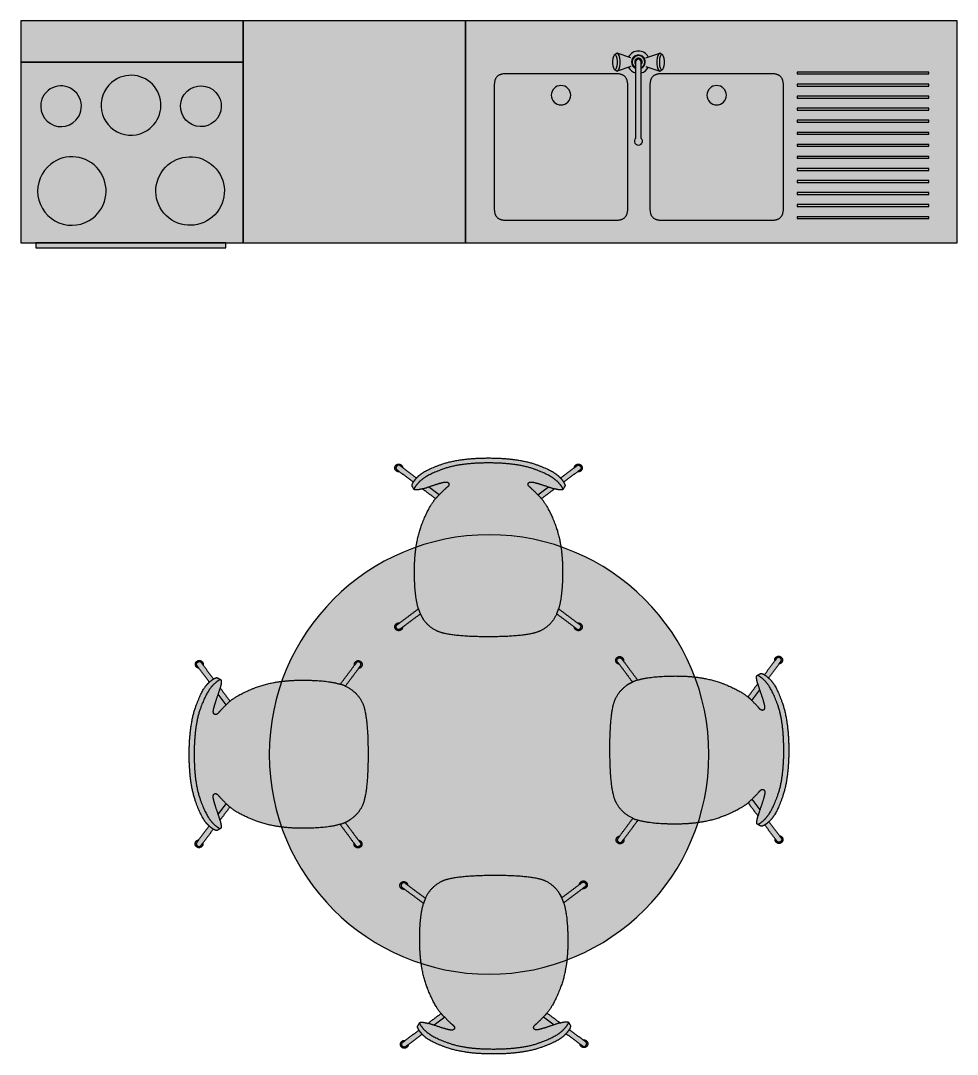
# Model space of a CAD drawing. Header units: metres. Extents: x -17 to 580, y -130 to 19.
# Drawn here: x 324.518 to 327.045, y -19.059 to -16.268 of the extents above; entities that cross this region are included whole.
import ezdxf

# ---------------------------------------------------------------- set-up
doc = ezdxf.new("R2010")
doc.units = ezdxf.units.M
doc.linetypes.add('Style Black Lines_3', pattern=[0])
doc.linetypes.add('Style Border  Fill_5', pattern=[0])
doc.layers.add('Imported blocks', color=7, linetype='Continuous', true_color=0x7a8bf7)
doc.layers.add('Mood Board', color=7, linetype='Continuous', true_color=0x7a8bf7)

# ---------------------------------------------------------------- blocks, each defined once
blk = doc.blocks.new('Table')
at = {"layer": 'Imported blocks', "transparency": 33554483}
h = blk.add_hatch(color=256, dxfattribs=at)
edge = h.paths.add_edge_path(flags=0)
edge.add_arc((0, 0), 0.5931, 0, 180)
edge.add_arc((0, 0), 0.5931, 180, 360)
edge.add_line((0.5931, 0), (0.5931, 0))
at = {"layer": 'Imported blocks', "linetype": 'Style Border  Fill_5'}
blk.add_lwpolyline([(0.5931, 0, 1), (-0.5931, 0, 1), (0.5931, 0)], format="xyb", close=True, dxfattribs=at)
blk = doc.blocks.new('Dining chair thin')
at = {"layer": 'Imported blocks', "transparency": 33554483}
h = blk.add_hatch(color=256, dxfattribs=at)
edge = h.paths.add_edge_path(flags=0)
edge.add_spline(control_points=[(-0.2319, -0.2155), (-0.2326, -0.2226), (-0.2395, -0.2245)], knot_values=[0, 0, 0, 1, 1, 1], degree=2, periodic=0)
edge.add_spline(control_points=[(-0.2395, -0.2245), (-0.2463, -0.2264), (-0.2506, -0.2207)], knot_values=[0, 0, 0, 1, 1, 1], degree=2, periodic=0)
edge.add_spline(control_points=[(-0.2506, -0.2207), (-0.2549, -0.215), (-0.2511, -0.2089)], knot_values=[0, 0, 0, 1, 1, 1], degree=2, periodic=0)
edge.add_spline(control_points=[(-0.2511, -0.2089), (-0.2473, -0.2029), (-0.2403, -0.2042)], knot_values=[0, 0, 0, 1, 1, 1], degree=2, periodic=0)
edge.add_spline(control_points=[(-0.2403, -0.2042), (-0.2147, -0.1851), (-0.1891, -0.166)], knot_values=[0, 0, 0, 1, 1, 1], degree=2, periodic=0)
edge.add_spline(control_points=[(-0.1891, -0.166), (-0.1999, -0.1312), (-0.1999, -0.0642)], knot_values=[0, 0, 0, 1, 1, 1], degree=2, periodic=0)
edge.add_spline(control_points=[(-0.1999, -0.0642), (-0.1999, 0.0103), (-0.1797, 0.0625)], knot_values=[0, 0, 0, 1, 1, 1], degree=2, periodic=0)
edge.add_spline(control_points=[(-0.1797, 0.0625), (-0.1615, 0.1096), (-0.1429, 0.1315)], knot_values=[0, 0, 0, 1, 1, 1], degree=2, periodic=0)
edge.add_spline(control_points=[(-0.1429, 0.1315), (-0.1607, 0.1447), (-0.1784, 0.158)], knot_values=[0, 0, 0, 1, 1, 1], degree=2, periodic=0)
edge.add_spline(control_points=[(-0.1784, 0.158), (-0.1896, 0.1549), (-0.1941, 0.1549)], knot_values=[0, 0, 0, 1, 1, 1], degree=2, periodic=0)
edge.add_spline(control_points=[(-0.1941, 0.1549), (-0.1976, 0.1549), (-0.1987, 0.155)], knot_values=[0, 0, 0, 1, 1, 1], degree=2, periodic=0)
edge.add_spline(control_points=[(-0.1987, 0.155), (-0.2002, 0.1554), (-0.2007, 0.1563)], knot_values=[0, 0, 0, 1, 1, 1], degree=2, periodic=0)
edge.add_spline(control_points=[(-0.2007, 0.1563), (-0.2007, 0.1563), (-0.2007, 0.1563)], knot_values=[0, 0, 0, 1, 1, 1], degree=2, periodic=0)
edge.add_spline(control_points=[(-0.2007, 0.1563), (-0.2033, 0.1607), (-0.2059, 0.165)], knot_values=[0, 0, 0, 1, 1, 1], degree=2, periodic=0)
edge.add_spline(control_points=[(-0.2059, 0.165), (-0.2067, 0.1664), (-0.2062, 0.1687)], knot_values=[0, 0, 0, 1, 1, 1], degree=2, periodic=0)
edge.add_spline(control_points=[(-0.2062, 0.1687), (-0.2052, 0.1721), (-0.2027, 0.1761)], knot_values=[0, 0, 0, 1, 1, 1], degree=2, periodic=0)
edge.add_spline(control_points=[(-0.2027, 0.1761), (-0.2215, 0.1901), (-0.2403, 0.2042)], knot_values=[0, 0, 0, 1, 1, 1], degree=2, periodic=0)
edge.add_spline(control_points=[(-0.2403, 0.2042), (-0.2473, 0.2029), (-0.2511, 0.2089)], knot_values=[0, 0, 0, 1, 1, 1], degree=2, periodic=0)
edge.add_spline(control_points=[(-0.2511, 0.2089), (-0.2549, 0.215), (-0.2506, 0.2207)], knot_values=[0, 0, 0, 1, 1, 1], degree=2, periodic=0)
edge.add_spline(control_points=[(-0.2506, 0.2207), (-0.2463, 0.2264), (-0.2395, 0.2245)], knot_values=[0, 0, 0, 1, 1, 1], degree=2, periodic=0)
edge.add_spline(control_points=[(-0.2395, 0.2245), (-0.2326, 0.2226), (-0.2319, 0.2155)], knot_values=[0, 0, 0, 1, 1, 1], degree=2, periodic=0)
edge.add_spline(control_points=[(-0.2319, 0.2155), (-0.2129, 0.2014), (-0.194, 0.1873)], knot_values=[0, 0, 0, 1, 1, 1], degree=2, periodic=0)
edge.add_spline(control_points=[(-0.194, 0.1873), (-0.1924, 0.1891), (-0.1905, 0.191)], knot_values=[0, 0, 0, 1, 1, 1], degree=2, periodic=0)
edge.add_spline(control_points=[(-0.1905, 0.191), (-0.1743, 0.2078), (-0.1256, 0.2246)], knot_values=[0, 0, 0, 1, 1, 1], degree=2, periodic=0)
edge.add_spline(control_points=[(-0.1256, 0.2246), (-0.0769, 0.2413), (0, 0.2413)], knot_values=[0, 0, 0, 1, 1, 1], degree=2, periodic=0)
edge.add_spline(control_points=[(0, 0.2413), (0.0769, 0.2413), (0.1256, 0.2246)], knot_values=[0, 0, 0, 1, 1, 1], degree=2, periodic=0)
edge.add_spline(control_points=[(0.1256, 0.2246), (0.1743, 0.2078), (0.1905, 0.191)], knot_values=[0, 0, 0, 1, 1, 1], degree=2, periodic=0)
edge.add_spline(control_points=[(0.1905, 0.191), (0.1924, 0.1891), (0.194, 0.1873)], knot_values=[0, 0, 0, 1, 1, 1], degree=2, periodic=0)
edge.add_spline(control_points=[(0.194, 0.1873), (0.2129, 0.2014), (0.2319, 0.2155)], knot_values=[0, 0, 0, 1, 1, 1], degree=2, periodic=0)
edge.add_spline(control_points=[(0.2319, 0.2155), (0.2326, 0.2226), (0.2395, 0.2245)], knot_values=[0, 0, 0, 1, 1, 1], degree=2, periodic=0)
edge.add_spline(control_points=[(0.2395, 0.2245), (0.2463, 0.2264), (0.2506, 0.2207)], knot_values=[0, 0, 0, 1, 1, 1], degree=2, periodic=0)
edge.add_spline(control_points=[(0.2506, 0.2207), (0.2549, 0.215), (0.2511, 0.2089)], knot_values=[0, 0, 0, 1, 1, 1], degree=2, periodic=0)
edge.add_spline(control_points=[(0.2511, 0.2089), (0.2473, 0.2029), (0.2403, 0.2042)], knot_values=[0, 0, 0, 1, 1, 1], degree=2, periodic=0)
edge.add_spline(control_points=[(0.2403, 0.2042), (0.2215, 0.1901), (0.2027, 0.1761)], knot_values=[0, 0, 0, 1, 1, 1], degree=2, periodic=0)
edge.add_spline(control_points=[(0.2027, 0.1761), (0.2052, 0.1721), (0.2062, 0.1687)], knot_values=[0, 0, 0, 1, 1, 1], degree=2, periodic=0)
edge.add_spline(control_points=[(0.2062, 0.1687), (0.2067, 0.1664), (0.2059, 0.165)], knot_values=[0, 0, 0, 1, 1, 1], degree=2, periodic=0)
edge.add_spline(control_points=[(0.2059, 0.165), (0.2033, 0.1607), (0.2007, 0.1563)], knot_values=[0, 0, 0, 1, 1, 1], degree=2, periodic=0)
edge.add_spline(control_points=[(0.2007, 0.1563), (0.2007, 0.1563), (0.2007, 0.1563)], knot_values=[0, 0, 0, 1, 1, 1], degree=2, periodic=0)
edge.add_spline(control_points=[(0.2007, 0.1563), (0.2002, 0.1554), (0.1987, 0.155)], knot_values=[0, 0, 0, 1, 1, 1], degree=2, periodic=0)
edge.add_spline(control_points=[(0.1987, 0.155), (0.1976, 0.1549), (0.1941, 0.1549)], knot_values=[0, 0, 0, 1, 1, 1], degree=2, periodic=0)
edge.add_spline(control_points=[(0.1941, 0.1549), (0.1896, 0.1549), (0.1784, 0.158)], knot_values=[0, 0, 0, 1, 1, 1], degree=2, periodic=0)
edge.add_spline(control_points=[(0.1784, 0.158), (0.1607, 0.1447), (0.1429, 0.1315)], knot_values=[0, 0, 0, 1, 1, 1], degree=2, periodic=0)
edge.add_spline(control_points=[(0.1429, 0.1315), (0.1615, 0.1096), (0.1797, 0.0625)], knot_values=[0, 0, 0, 1, 1, 1], degree=2, periodic=0)
edge.add_spline(control_points=[(0.1797, 0.0625), (0.1999, 0.0103), (0.1999, -0.0642)], knot_values=[0, 0, 0, 1, 1, 1], degree=2, periodic=0)
edge.add_spline(control_points=[(0.1999, -0.0642), (0.1999, -0.1312), (0.1891, -0.166)], knot_values=[0, 0, 0, 1, 1, 1], degree=2, periodic=0)
edge.add_spline(control_points=[(0.1891, -0.166), (0.2147, -0.1851), (0.2403, -0.2042)], knot_values=[0, 0, 0, 1, 1, 1], degree=2, periodic=0)
edge.add_spline(control_points=[(0.2403, -0.2042), (0.2473, -0.2029), (0.2511, -0.2089)], knot_values=[0, 0, 0, 1, 1, 1], degree=2, periodic=0)
edge.add_spline(control_points=[(0.2511, -0.2089), (0.2549, -0.215), (0.2506, -0.2207)], knot_values=[0, 0, 0, 1, 1, 1], degree=2, periodic=0)
edge.add_spline(control_points=[(0.2506, -0.2207), (0.2463, -0.2264), (0.2395, -0.2245)], knot_values=[0, 0, 0, 1, 1, 1], degree=2, periodic=0)
edge.add_spline(control_points=[(0.2395, -0.2245), (0.2326, -0.2226), (0.2319, -0.2155)], knot_values=[0, 0, 0, 1, 1, 1], degree=2, periodic=0)
edge.add_spline(control_points=[(0.2319, -0.2155), (0.2079, -0.1976), (0.1839, -0.1797)], knot_values=[0, 0, 0, 1, 1, 1], degree=2, periodic=0)
edge.add_spline(control_points=[(0.1839, -0.1797), (0.1703, -0.2095), (0.1417, -0.2246)], knot_values=[0, 0, 0, 1, 1, 1], degree=2, periodic=0)
edge.add_spline(control_points=[(0.1417, -0.2246), (0.11, -0.2413), (0, -0.2413)], knot_values=[0, 0, 0, 1, 1, 1], degree=2, periodic=0)
edge.add_spline(control_points=[(0, -0.2413), (-0.11, -0.2413), (-0.1417, -0.2246)], knot_values=[0, 0, 0, 1, 1, 1], degree=2, periodic=0)
edge.add_spline(control_points=[(-0.1417, -0.2246), (-0.1703, -0.2095), (-0.1839, -0.1797)], knot_values=[0, 0, 0, 1, 1, 1], degree=2, periodic=0)
edge.add_spline(control_points=[(-0.1839, -0.1797), (-0.2079, -0.1976), (-0.2319, -0.2155)], knot_values=[0, 0, 0, 1, 1, 1], degree=2, periodic=0)
at = {"layer": 'Imported blocks', "linetype": 'Style Black Lines_3'}
for points in [[(-0.1331, 0.1418), (-0.1617, 0.1632)], [(0.1331, 0.1418), (0.1617, 0.1632)]]:
    blk.add_lwpolyline(points, dxfattribs=at)
at = {"layer": 'Imported blocks'}
for points in [[(-0.2506, 0.2207), (-0.2463, 0.2264), (-0.2395, 0.2245)], [(-0.2395, 0.2245), (-0.2326, 0.2226), (-0.2319, 0.2155)], [(-0.1905, 0.191), (-0.1743, 0.2078), (-0.1256, 0.2246)], [(-0.1256, 0.2246), (-0.0769, 0.2413), (0, 0.2413)], [(0, 0.2279), (-0.0769, 0.2279), (-0.1233, 0.2112)], [(0, 0.2413), (0.0769, 0.2413), (0.1256, 0.2246)], [(0.1233, 0.2112), (0.0769, 0.2279), (0, 0.2279)], [(0.1256, 0.2246), (0.1743, 0.2078), (0.1905, 0.191)], [(0.2319, 0.2155), (0.2326, 0.2226), (0.2395, 0.2245)], [(0.2395, 0.2245), (0.2463, 0.2264), (0.2506, 0.2207)], [(-0.2511, 0.2089), (-0.2549, 0.215), (-0.2506, 0.2207)], [(-0.2403, 0.2042), (-0.2473, 0.2029), (-0.2511, 0.2089)], [(-0.2479, 0.2187), (-0.2521, 0.213), (-0.2465, 0.2088)], [(-0.238, 0.2201), (-0.2437, 0.2243), (-0.2479, 0.2187)], [(-0.2465, 0.2088), (-0.2434, 0.2065), (-0.2403, 0.2042)], [(-0.2027, 0.1761), (-0.2215, 0.1901), (-0.2403, 0.2042)], [(-0.2319, 0.2155), (-0.2349, 0.2178), (-0.238, 0.2201)], [(-0.2319, 0.2155), (-0.2129, 0.2014), (-0.194, 0.1873)], [(-0.1233, 0.2112), (-0.1697, 0.1945), (-0.1867, 0.1769)], [(0.1867, 0.1769), (0.1697, 0.1945), (0.1233, 0.2112)], [(0.194, 0.1873), (0.2129, 0.2014), (0.2319, 0.2155)], [(0.2403, 0.2042), (0.2215, 0.1901), (0.2027, 0.1761)], [(0.2319, 0.2155), (0.2349, 0.2178), (0.238, 0.2201)], [(0.238, 0.2201), (0.2437, 0.2243), (0.2479, 0.2187)], [(0.2511, 0.2089), (0.2473, 0.2029), (0.2403, 0.2042)], [(0.2465, 0.2088), (0.2434, 0.2065), (0.2403, 0.2042)], [(0.2479, 0.2187), (0.2521, 0.213), (0.2465, 0.2088)], [(0.2506, 0.2207), (0.2549, 0.215), (0.2511, 0.2089)], [(-0.2059, 0.165), (-0.2067, 0.1664), (-0.2062, 0.1687)], [(-0.2062, 0.1687), (-0.2052, 0.1721), (-0.2027, 0.1761)], [(-0.2027, 0.1761), (-0.1996, 0.1812), (-0.194, 0.1873)], [(-0.1867, 0.1769), (-0.1976, 0.1656), (-0.2008, 0.1584)], [(-0.194, 0.1873), (-0.1924, 0.1891), (-0.1905, 0.191)], [(-0.1542, 0.1657), (-0.1331, 0.173), (-0.1214, 0.1756)], [(-0.1214, 0.1756), (-0.1098, 0.1782), (-0.1073, 0.1729)], [(-0.1073, 0.1729), (-0.1049, 0.1677), (-0.1116, 0.1624)], [(0.1116, 0.1624), (0.1049, 0.1677), (0.1073, 0.1729)], [(0.1073, 0.1729), (0.1098, 0.1782), (0.1214, 0.1756)], [(0.1214, 0.1756), (0.1331, 0.173), (0.1542, 0.1657)], [(0.2008, 0.1584), (0.1976, 0.1656), (0.1867, 0.1769)], [(0.1905, 0.191), (0.1924, 0.1891), (0.194, 0.1873)], [(0.194, 0.1873), (0.1996, 0.1812), (0.2027, 0.1761)], [(0.2027, 0.1761), (0.2052, 0.1721), (0.2062, 0.1687)], [(0.2062, 0.1687), (0.2067, 0.1664), (0.2059, 0.165)], [(-0.2007, 0.1563), (-0.2033, 0.1607), (-0.2059, 0.165)], [(-0.2008, 0.1584), (-0.2012, 0.1571), (-0.2007, 0.1563)], [(-0.1987, 0.155), (-0.2002, 0.1554), (-0.2007, 0.1563)], [(-0.2007, 0.1563), (-0.2007, 0.1563), (-0.2007, 0.1563)], [(-0.1941, 0.1549), (-0.1976, 0.1549), (-0.1987, 0.155)], [(-0.1784, 0.158), (-0.1896, 0.1549), (-0.1941, 0.1549)], [(-0.1784, 0.158), (-0.1753, 0.1584), (-0.1542, 0.1657)], [(-0.1429, 0.1315), (-0.1607, 0.1447), (-0.1784, 0.158)], [(-0.1116, 0.1624), (-0.1182, 0.1572), (-0.1388, 0.136)], [(0.1388, 0.136), (0.1182, 0.1572), (0.1116, 0.1624)], [(0.1784, 0.158), (0.1607, 0.1447), (0.1429, 0.1315)], [(0.1542, 0.1657), (0.175, 0.1585), (0.1784, 0.158)], [(0.1941, 0.1549), (0.1896, 0.1549), (0.1784, 0.158)], [(0.1987, 0.155), (0.1976, 0.1549), (0.1941, 0.1549)], [(0.2007, 0.1563), (0.2002, 0.1554), (0.1987, 0.155)], [(0.2059, 0.165), (0.2033, 0.1607), (0.2007, 0.1563)], [(0.2007, 0.1563), (0.2012, 0.1571), (0.2008, 0.1584)], [(0.2007, 0.1563), (0.2007, 0.1563), (0.2007, 0.1563)], [(-0.1797, 0.0625), (-0.1615, 0.1096), (-0.1429, 0.1315)], [(-0.1388, 0.136), (-0.1419, 0.1329), (-0.1429, 0.1315)], [(0.1429, 0.1315), (0.1424, 0.1323), (0.1388, 0.136)], [(0.1429, 0.1315), (0.1615, 0.1096), (0.1797, 0.0625)], [(-0.1999, -0.0642), (-0.1999, 0.0103), (-0.1797, 0.0625)], [(0.1797, 0.0625), (0.1999, 0.0103), (0.1999, -0.0642)], [(-0.1891, -0.166), (-0.1999, -0.1312), (-0.1999, -0.0642)], [(0.1999, -0.0642), (0.1999, -0.1312), (0.1891, -0.166)], [(-0.2403, -0.2042), (-0.2147, -0.1851), (-0.1891, -0.166)], [(-0.1891, -0.166), (-0.1879, -0.1698), (-0.1866, -0.1733)], [(0.1866, -0.1733), (0.1881, -0.1694), (0.1894, -0.165)], [(0.1891, -0.166), (0.2147, -0.1851), (0.2403, -0.2042)], [(-0.1839, -0.1797), (-0.2079, -0.1976), (-0.2319, -0.2155)], [(-0.1866, -0.1733), (-0.182, -0.1853), (-0.1752, -0.1951)], [(-0.1417, -0.2246), (-0.1703, -0.2095), (-0.1839, -0.1797)], [(0.1839, -0.1797), (0.1703, -0.2095), (0.1417, -0.2246)], [(0.1839, -0.1797), (0.1853, -0.1766), (0.1866, -0.1733)], [(0.2319, -0.2155), (0.2079, -0.1976), (0.1839, -0.1797)], [(-0.2506, -0.2207), (-0.2549, -0.215), (-0.2511, -0.2089)], [(-0.2511, -0.2089), (-0.2473, -0.2029), (-0.2403, -0.2042)], [(-0.2395, -0.2245), (-0.2463, -0.2264), (-0.2506, -0.2207)], [(-0.2479, -0.2187), (-0.2521, -0.213), (-0.2465, -0.2088)], [(-0.238, -0.2201), (-0.2437, -0.2243), (-0.2479, -0.2187)], [(-0.2465, -0.2088), (-0.2434, -0.2065), (-0.2403, -0.2042)], [(-0.2319, -0.2155), (-0.2326, -0.2226), (-0.2395, -0.2245)], [(-0.2319, -0.2155), (-0.2319, -0.2155), (-0.238, -0.2201)], [(0.2319, -0.2155), (0.2349, -0.2178), (0.238, -0.2201)], [(0.2395, -0.2245), (0.2326, -0.2226), (0.2319, -0.2155)], [(0.238, -0.2201), (0.2437, -0.2243), (0.2479, -0.2187)], [(0.2506, -0.2207), (0.2463, -0.2264), (0.2395, -0.2245)], [(0.2403, -0.2042), (0.2473, -0.2029), (0.2511, -0.2089)], [(0.2465, -0.2088), (0.2434, -0.2065), (0.2403, -0.2042)], [(0.2479, -0.2187), (0.2521, -0.213), (0.2465, -0.2088)], [(0.2511, -0.2089), (0.2549, -0.215), (0.2506, -0.2207)], [(0, -0.2413), (-0.11, -0.2413), (-0.1417, -0.2246)], [(0.1417, -0.2246), (0.11, -0.2413), (0, -0.2413)]]:
    blk.add_open_spline(points, degree=2, dxfattribs=at)
blk = doc.blocks.new('Dining table setup')
at = {"layer": 'Imported blocks'}
for name, p in [('Dining chair thin', (-0.0014, 0.5636)), ('Table', (0.0001, 0.0045))]:
    blk.add_blockref(name, p, dxfattribs=at)
for p, xscale, yscale, rotation in [((-0.5677, 0.0053), 1.000000137229832, 1.000000137229832, 89.92031024771009), ((0.5674, 0.0166), 0.9999998267532653, 0.9999998267532653, 270.126226507764), ((0.013, -0.5627), 0.9999997581888382, 0.9999997581888382, 180.2059175139435)]:
    blk.add_blockref('Dining chair thin', p, dxfattribs=dict(at, xscale=xscale, yscale=yscale, rotation=rotation))
blk = doc.blocks.new('Kitchen counter')
at = {"layer": 'Imported blocks', "transparency": 33554483}
blk.add_hatch(color=256, dxfattribs=at).paths.add_polyline_path([(-1.2636, 0.3064), (-1.2636, -0.2936), (-1.2229, -0.2936), (-1.2229, -0.3064), (-0.7104, -0.3064), (-0.7104, -0.2936), (1.2636, -0.2936), (1.2636, 0.3064), (-1.2636, 0.3064)], flags=0)
at = {"layer": 'Imported blocks', "linetype": 'Style Border  Fill_5'}
blk.add_lwpolyline([(-1.2636, 0.3064), (-1.2636, -0.2936), (-1.2229, -0.2936), (-1.2229, -0.3064), (-0.7104, -0.3064), (-0.7104, -0.2936), (1.2636, -0.2936), (1.2636, 0.3064), (-1.2636, 0.3064)], close=True, dxfattribs=at)
at = {"layer": 'Imported blocks', "linetype": 'Style Black Lines_3'}
for points in [[(-1.2636, 0.1948), (-0.6636, 0.1948), (-0.6636, 0.3064), (-1.2636, 0.3064), (-1.2636, 0.1948)], [(-0.6636, -0.2936), (-0.0636, -0.2936), (-0.0636, 0.3064), (-0.6636, 0.3064), (-0.6636, -0.2936)], [(-0.0636, -0.2936), (1.2636, -0.2936), (1.2636, 0.3064), (-0.0636, 0.3064), (-0.0636, -0.2936)], [(0.3376, 0.1756), (0.3399, 0.1744), (0.3423, 0.1756), (0.3443, 0.1791), (0.3458, 0.1844), (0.3466, 0.1909), (0.3466, 0.1979), (0.3458, 0.2044), (0.3443, 0.2097), (0.3423, 0.2132), (0.3399, 0.2144), (0.3376, 0.2132), (0.3355, 0.2097), (0.334, 0.2044), (0.3332, 0.1979), (0.3332, 0.1909), (0.334, 0.1844), (0.3355, 0.1791), (0.3376, 0.1756)], [(0.4031, 0.2024), (0.4004, 0.2019), (0.398, 0.2005), (0.3962, 0.1984), (0.3953, 0.1958), (0.3953, -0.0113), (0.3936, -0.0132), (0.3923, -0.0167), (0.3923, -0.0204), (0.3936, -0.0239), (0.3961, -0.0267), (0.3994, -0.0286), (0.4031, -0.0293), (0.4069, -0.0286), (0.4102, -0.0267), (0.4127, -0.0239), (0.414, -0.0204), (0.414, -0.0167), (0.4127, -0.0132), (0.411, -0.0113), (0.411, 0.1958), (0.4101, 0.1984), (0.4083, 0.2005), (0.4059, 0.2019), (0.4031, 0.2024)], [(0.464, 0.1756), (0.4664, 0.1744), (0.4687, 0.1756), (0.4708, 0.1791), (0.4723, 0.1844), (0.4731, 0.1909), (0.4731, 0.1979), (0.4723, 0.2044), (0.4708, 0.2097), (0.4687, 0.2132), (0.4664, 0.2144), (0.464, 0.2132), (0.462, 0.2097), (0.4604, 0.2044), (0.4596, 0.1979), (0.4596, 0.1909), (0.4604, 0.1844), (0.462, 0.1791), (0.464, 0.1756)], [(-1.2636, -0.2936), (-0.6636, -0.2936), (-0.6636, 0.1948), (-1.2636, 0.1948), (-1.2636, -0.2936)], [(0.8313, 0.1676), (0.8313, 0.1626), (1.1866, 0.1626), (1.1866, 0.1676), (0.8313, 0.1676)], [(0.8313, 0.135), (0.8313, 0.13), (1.1866, 0.13), (1.1866, 0.135), (0.8313, 0.135)], [(0.8313, 0.1025), (0.8313, 0.0975), (1.1866, 0.0975), (1.1866, 0.1025), (0.8313, 0.1025)], [(0.8313, 0.07), (0.8313, 0.065), (1.1866, 0.065), (1.1866, 0.07), (0.8313, 0.07)], [(0.8313, 0.0375), (0.8313, 0.0325), (1.1866, 0.0325), (1.1866, 0.0375), (0.8313, 0.0375)], [(0.8313, 0.0049), (0.8313, -0.0001), (1.1866, -0.0001), (1.1866, 0.0049), (0.8313, 0.0049)], [(0.8313, -0.0276), (0.8313, -0.0326), (1.1866, -0.0326), (1.1866, -0.0276), (0.8313, -0.0276)], [(0.8313, -0.0601), (0.8313, -0.0651), (1.1866, -0.0651), (1.1866, -0.0601), (0.8313, -0.0601)], [(0.8313, -0.0926), (0.8313, -0.0976), (1.1866, -0.0976), (1.1866, -0.0926), (0.8313, -0.0926)], [(0.8313, -0.1251), (0.8313, -0.1301), (1.1866, -0.1301), (1.1866, -0.1251), (0.8313, -0.1251)], [(0.8313, -0.1577), (0.8313, -0.1627), (1.1866, -0.1627), (1.1866, -0.1577), (0.8313, -0.1577)], [(0.8313, -0.1902), (0.8313, -0.1952), (1.1866, -0.1952), (1.1866, -0.1902), (0.8313, -0.1902)], [(0.8313, -0.2227), (0.8313, -0.2277), (1.1866, -0.2277), (1.1866, -0.2227), (0.8313, -0.2227)], [(-1.2229, -0.3064), (-0.7104, -0.3064), (-0.7104, -0.2936), (-1.2229, -0.2936), (-1.2229, -0.3064)]]:
    blk.add_lwpolyline(points, close=True, dxfattribs=at)
for points in [[(0.4296, 0.2085, 0.601139), (0.3766, 0.2085)], [(0.411, 0.1779, 1), (0.3953, 0.2119, 0.639056), (0.3953, 0.1779)], [(0.411, 0.1797, 1), (0.3953, 0.2101, 0.607387), (0.3953, 0.1797)], [(0.411, 0.1888, 1), (0.3953, 0.2011, 0.34403), (0.3953, 0.1888)], [(0.3766, 0.1803, 0.207082), (0.3953, 0.1655)], [(0.411, 0.1655, 0.207082), (0.4296, 0.1803)]]:
    blk.add_lwpolyline(points, format="xyb", dxfattribs=at)
for points in [[(0.3376, 0.1756), (0.3427, 0.1719), (0.3456, 0.1704), (0.3484, 0.1719), (0.3508, 0.176), (0.3527, 0.1824), (0.3536, 0.1902), (0.3536, 0.1986), (0.3527, 0.2064), (0.3508, 0.2128), (0.3484, 0.217), (0.3456, 0.2184), (0.3427, 0.217), (0.3376, 0.2132)], [(0.383, 0.2064), (0.3456, 0.2184)], [(0.4232, 0.2064), (0.4607, 0.2184)], [(0.4687, 0.2132), (0.4635, 0.217), (0.4607, 0.2184), (0.4579, 0.217), (0.4555, 0.2128), (0.4536, 0.2064), (0.4526, 0.1986), (0.4526, 0.1902), (0.4536, 0.1824), (0.4555, 0.176), (0.4579, 0.1719), (0.4607, 0.1704), (0.4635, 0.1719), (0.4687, 0.1756)], [(0.383, 0.1824), (0.3456, 0.1704)], [(0.4232, 0.1824), (0.4607, 0.1704)], [(0.3443, 0.163), (0.0443, 0.163)], [(0.7643, 0.163), (0.4643, 0.163)], [(0.0143, 0.133), (0.0143, -0.202)], [(0.3743, -0.202), (0.3743, 0.133)], [(0.4343, 0.133), (0.4343, -0.202)], [(0.7943, -0.202), (0.7943, 0.133)], [(0.0443, -0.232), (0.3443, -0.232)], [(0.4643, -0.232), (0.7643, -0.232)]]:
    blk.add_lwpolyline(points, dxfattribs=at)
for points in [[(-0.9223, 0.0102, 1), (-1.0097, 0.1462, 1), (-0.9223, 0.0102)], [(-1.1145, 0.038, 1), (-1.1949, 0.1129, 1), (-1.1145, 0.038)], [(-0.8176, 0.038, -1), (-0.7371, 0.1129, -1), (-0.8176, 0.038)], [(0.2205, 0.1052, 1), (0.168, 0.1052, 1), (0.2205, 0.1052)], [(0.6405, 0.1052, 1), (0.588, 0.1052, 1), (0.6405, 0.1052)], [(-1.0687, -0.2263, 1), (-1.1824, -0.0806, 1), (-1.0687, -0.2263)], [(-0.8634, -0.2263, -1), (-0.7496, -0.0806, -1), (-0.8634, -0.2263)]]:
    blk.add_lwpolyline(points, format="xyb", close=True, dxfattribs=at)
at = {"layer": 'Imported blocks'}
for points in [[(0.0443, 0.163), (0.0143, 0.163), (0.0143, 0.133)], [(0.3743, 0.133), (0.3743, 0.163), (0.3443, 0.163)], [(0.4643, 0.163), (0.4343, 0.163), (0.4343, 0.133)], [(0.7943, 0.133), (0.7943, 0.163), (0.7643, 0.163)], [(0.0143, -0.202), (0.0143, -0.232), (0.0443, -0.232)], [(0.3443, -0.232), (0.3743, -0.232), (0.3743, -0.202)], [(0.4343, -0.202), (0.4343, -0.232), (0.4643, -0.232)], [(0.7643, -0.232), (0.7943, -0.232), (0.7943, -0.202)]]:
    blk.add_open_spline(points, degree=2, dxfattribs=at)
blk = doc.blocks.new('Group 1')
at = {"layer": 'Imported blocks'}
for name, p in [('Kitchen counter', (167.4988, -42.3674)), ('Dining table setup', (167.4989, -44.0464))]:
    blk.add_blockref(name, p, dxfattribs=at)
blk = doc.blocks.new('Single row kitchen S')
at = {"layer": 'Imported blocks'}
blk.add_blockref('Group 1', (-167.4988, 43.4557), dxfattribs=at)

msp = doc.modelspace()

# ---------------------------------------------------------------- block references
at = {"layer": 'Mood Board'}
msp.add_blockref('Single row kitchen S', (325.781311, -17.6629142), dxfattribs=at)

doc.saveas('drawing.dxf')
